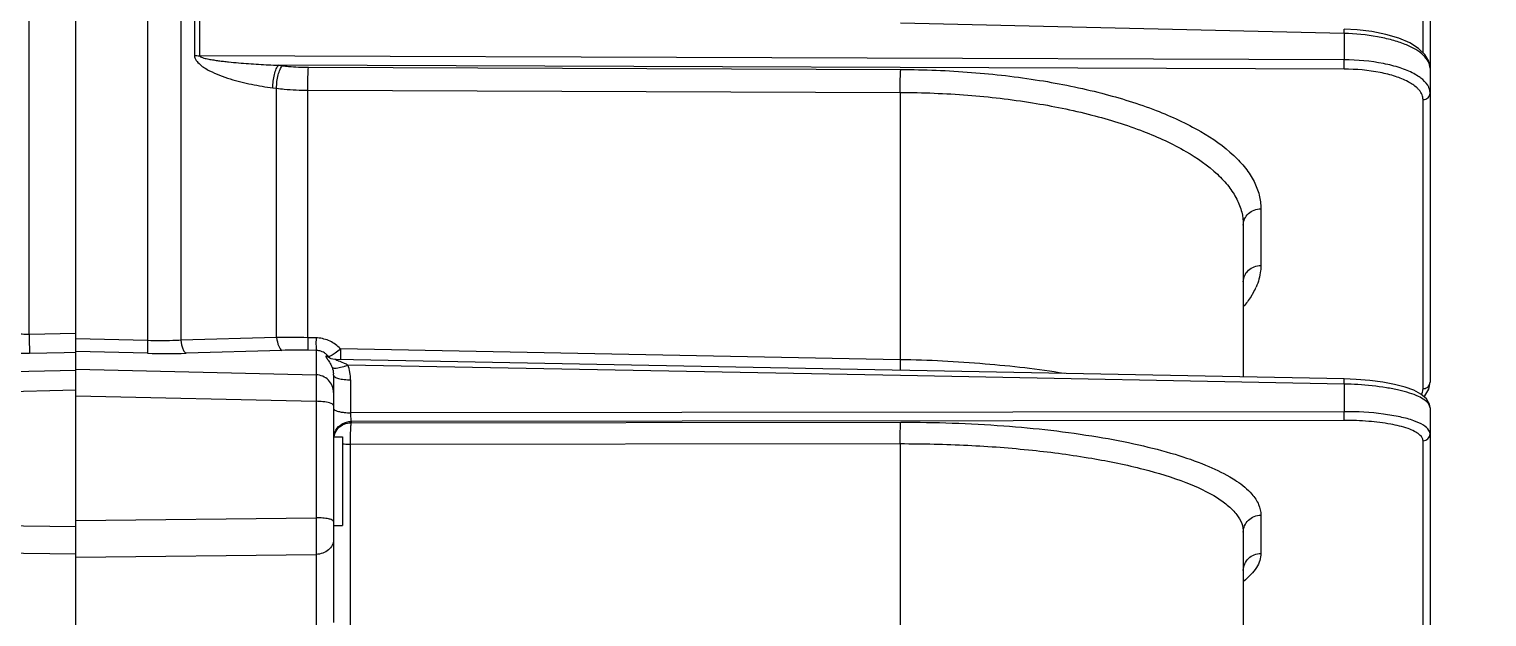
# Model space of a CAD drawing. Header units: millimetres. Extents: x -6 to 705, y -10 to 538.
# Drawn here: x 191.89 to 194.535, y 219.855 to 220.922 of the extents above; entities that cross this region are included whole.
import ezdxf

# ---------------------------------------------------------------- set-up
doc = ezdxf.new("R2010")
doc.units = ezdxf.units.MM
doc.layers.add('02___PRT_ALL_AXES', color=7, linetype='Continuous')

msp = doc.modelspace()

# ---------------------------------------------------------------- linework, layer by layer
at = {"color": 8, "linetype": 'Continuous', "lineweight": -3}
for p, q in [((191.8896, 220.3676), (191.8896, 223.5239)), ((191.9742, 220.3367), (191.9742, 223.5244)), ((192.1045, 223.5138), (192.1045, 220.3566)), ((192.1648, 223.5026), (192.1648, 220.3571)), ((194.4321, 221.4342), (194.4321, 220.8508)), ((194.4194, 220.8788), (194.4194, 221.3808)), ((192.1894, 220.9624), (192.1894, 220.8742)), ((192.1989, 220.9617), (192.1989, 220.8736)), ((194.2765, 220.9139), (193.4709, 220.9324)), ((194.2765, 220.9139), (194.2765, 220.866)), ((194.2765, 220.866), (192.1989, 220.8736)), ((192.3421, 220.8563), (192.3489, 220.8555)), ((194.2762, 220.8492), (192.3421, 220.8563)), ((192.3963, 220.8525), (193.4714, 220.8486)), ((194.4321, 220.8508), (194.4321, 220.2812)), ((192.3318, 220.8154), (192.3387, 220.8145)), ((192.3387, 220.3622), (192.3387, 220.8145)), ((192.3955, 220.3619), (192.3955, 220.8109)), ((192.3955, 220.8109), (193.4705, 220.807)), ((193.4705, 220.807), (193.4705, 220.322)), ((194.4194, 220.2693), (194.4194, 220.7939)), ((194.1251, 220.5959), (194.1251, 220.4931)), ((194.0932, 220.5661), (194.0932, 220.2906)), ((191.9742, 220.3696), (191.8896, 220.3676)), ((192.1045, 220.3566), (191.9742, 220.3598)), ((192.3387, 220.3622), (192.1648, 220.3571)), ((192.4102, 220.3615), (192.3955, 220.3619)), ((191.9532, 220.3347), (191.89, 220.3331)), ((191.9742, 220.3352), (191.9532, 220.3347)), ((191.9742, 219.8316), (191.9742, 220.3367)), ((192.1043, 220.3335), (191.9742, 220.3367)), ((192.3484, 220.3388), (192.1745, 220.3336)), ((192.4105, 220.3387), (192.3958, 220.339)), ((192.4105, 220.3387), (192.4105, 220.2946)), ((192.4374, 220.3291), (192.4346, 220.328)), ((193.4705, 220.322), (192.4547, 220.3414)), ((191.6988, 220.2967), (191.9742, 220.3031)), ((191.9742, 220.3047), (192.4105, 220.2946)), ((192.436, 220.3246), (192.436, 220.3246)), ((194.2763, 220.2871), (192.4468, 220.3221)), ((192.4546, 220.3082), (192.461, 220.3099)), ((192.4556, 220.3183), (192.4614, 220.3158)), ((193.471, 220.293), (192.4678, 220.3123)), ((192.4419, 220.2939), (192.4419, 219.8449)), ((192.4731, 220.2854), (192.4731, 220.2256)), ((194.2765, 220.2776), (193.471, 220.293)), ((194.2979, 220.2863), (194.2763, 220.2871)), ((194.2765, 220.2776), (194.2765, 220.2276)), ((194.4298, 220.2687), (194.4321, 220.2813)), ((191.6988, 220.2607), (191.9742, 220.2671)), ((191.9742, 220.2566), (192.4105, 220.2464)), ((192.4105, 220.2464), (192.4105, 220.0351)), ((194.2765, 220.2276), (192.4731, 220.2256)), ((194.4321, 220.2344), (194.4321, 219.8326)), ((194.2762, 220.2118), (192.4739, 220.2099)), ((192.4739, 220.2099), (192.4739, 220.2075)), ((192.4739, 220.2075), (193.4714, 220.2086)), ((192.4731, 220.1685), (193.4705, 220.1696)), ((192.4731, 219.8392), (192.4731, 220.1685)), ((193.4705, 220.1696), (193.4706, 219.6397)), ((194.4194, 219.8201), (194.4194, 220.1749)), ((194.1251, 220.04), (194.1251, 219.9704)), ((191.6988, 220.0225), (191.9742, 220.0192)), ((191.9742, 220.0299), (192.4105, 220.0351)), ((194.0932, 220.0088), (194.0932, 219.6304)), ((191.6988, 219.9729), (191.9742, 219.9696)), ((191.9742, 219.9636), (192.4105, 219.9687)), ((192.4105, 219.9687), (192.4105, 219.8031)), ((194.0932, 219.9393), (194.0932, 219.9398))]:
    msp.add_line(p, q, dxfattribs=at)
for points in [[(194.4321, 220.8508), (194.4297, 220.8635), (194.4227, 220.8756), (194.4111, 220.8868), (194.3952, 220.8967), (194.3753, 220.9053), (194.3521, 220.9122), (194.3264, 220.9174), (194.2997, 220.9205), (194.2763, 220.9218)], [(192.4468, 220.3221), (192.4446, 220.3222), (192.4409, 220.3228), (192.438, 220.3237), (192.4363, 220.3244), (192.436, 220.3246)], [(194.4321, 220.2351), (194.4312, 220.241), (194.4254, 220.2512), (194.4156, 220.2596), (194.4028, 220.2664), (194.3869, 220.2722), (194.3678, 220.2772), (194.3462, 220.2813), (194.3226, 220.2843), (194.2979, 220.2863)], [(194.4211, 220.2549), (194.4229, 220.2566), (194.4298, 220.2687)]]:
    msp.add_lwpolyline(points, dxfattribs=at)
at = {"color": 1}
msp.add_circle((211.1234, 217.2284), 28.8225, dxfattribs=at)
at = {"color": 8, "linetype": 'Continuous', "lineweight": -3}
for centre, radius, start, end in [((194.0058, 220.5027), 0.121, 330.3825, 336.1473), ((192.3541, 218.2896), 2.0727, 88.8554, 90.4273), ((192.1372, 221.6081), 1.275, 268.5198, 271.6784), ((192.3751, 219.4078), 0.9314, 88.7296, 91.6448), ((192.41, 220.3099), 0.0288, 76.1737, 88.9361), ((192.4177, 220.2798), 0.0505, 74.3923, 75.0058), ((192.4482, 220.3463), 0.0249, 225.4302, 240.5169), ((192.419, 220.2846), 0.0455, 72.4175, 74.4196), ((192.4526, 220.3453), 0.0263, 221.1175, 231.1109), ((192.4068, 220.2966), 0.0656, 43.0226, 46.1798), ((192.3942, 220.2907), 0.0483, 21.1875, 24.3903), ((192.4243, 220.4285), 0.1241, 287.2215, 290.5273), ((192.4031, 220.2856), 0.07, 11.0826, 22.4129), ((192.4014, 220.2939), 0.0405, 359.9996, 3.4421), ((192.4022, 220.2854), 0.0709, 0.0059, 11.0652), ((194.2653, 219.6681), 0.6096, 86.6428, 88.9532), ((192.4725, 220.1762), 0.0306, 160.2823, 168.7622)]:
    msp.add_arc(centre, radius, start, end, dxfattribs=at)
for points, knots in [([(194.2765, 220.9139), (194.2765, 220.9149), (194.2765, 220.9168), (194.2765, 220.9191), (194.2765, 220.9204), (194.2764, 220.9212), (194.2764, 220.9215), (194.2764, 220.9218), (194.2763, 220.9218)], [0, 0, 0, 0, 0.40581, 0.726191, 0.843565, 0.929333, 0.981756, 1, 1, 1, 1]), ([(194.4321, 220.8508), (194.4321, 220.8548), (194.4296, 220.8637), (194.42, 220.8753), (194.4053, 220.8858), (194.386, 220.8949), (194.3626, 220.9026), (194.3259, 220.9107), (194.2966, 220.9134), (194.2765, 220.9139)], [0, 0, 0, 0, 0.06821, 0.149063, 0.248811, 0.368953, 0.507886, 0.662408, 1, 1, 1, 1]), ([(192.1894, 220.8742), (192.1896, 220.8677), (192.1972, 220.8589), (192.2079, 220.8513), (192.2257, 220.8413), (192.254, 220.8309), (192.2927, 220.8212), (192.3188, 220.817), (192.3318, 220.8154)], [0, 0, 0, 0, 0.123305, 0.187615, 0.251581, 0.504104, 0.753348, 1, 1, 1, 1]), ([(192.1989, 220.8736), (192.1989, 220.8728), (192.2003, 220.8717), (192.203, 220.8705), (192.2067, 220.8693), (192.2111, 220.8683), (192.217, 220.867), (192.2245, 220.8658), (192.2335, 220.8645), (192.2425, 220.8634), (192.2546, 220.862), (192.2696, 220.8606), (192.2877, 220.8592), (192.3119, 220.8576), (192.33, 220.8568), (192.3421, 220.8563)], [0, 0, 0, 0, 0.015285, 0.030881, 0.062266, 0.093644, 0.125011, 0.187692, 0.250323, 0.312915, 0.375476, 0.500524, 0.625491, 0.75039, 1, 1, 1, 1]), ([(194.2762, 220.8492), (194.2764, 220.8515), (194.2765, 220.8572), (194.2765, 220.8627), (194.2765, 220.866)], [0, 0, 0, 0, 0.41407, 1, 1, 1, 1]), ([(194.4026, 220.8411), (194.3947, 220.8453), (194.3766, 220.8525), (194.3347, 220.863), (194.3003, 220.8659), (194.2765, 220.866)], [0, 0, 0, 0, 0.206818, 0.448879, 1, 1, 1, 1]), ([(192.3318, 220.8154), (192.3318, 220.8235), (192.3332, 220.8353), (192.3375, 220.8488), (192.3403, 220.8544), (192.3421, 220.8563)], [0, 0, 0, 0, 0.570172, 0.818724, 1, 1, 1, 1]), ([(192.3387, 220.8145), (192.3386, 220.8226), (192.34, 220.8344), (192.3443, 220.848), (192.3472, 220.8535), (192.3489, 220.8555)], [0, 0, 0, 0, 0.570166, 0.81872, 1, 1, 1, 1]), ([(192.3489, 220.8555), (192.3528, 220.855), (192.3685, 220.8533), (192.3843, 220.8526), (192.3963, 220.8525)], [0, 0, 0, 0, 0.244799, 1, 1, 1, 1]), ([(192.3955, 220.8109), (192.3954, 220.8191), (192.3956, 220.8329), (192.3958, 220.8468), (192.3963, 220.8525)], [0, 0, 0, 0, 0.586668, 1, 1, 1, 1]), ([(193.4706, 220.807), (193.4705, 220.8151), (193.4706, 220.829), (193.4708, 220.8429), (193.4714, 220.8486)], [0, 0, 0, 0, 0.586578, 1, 1, 1, 1]), ([(193.4714, 220.8486), (193.5143, 220.8485), (193.5986, 220.8451), (193.7207, 220.831), (193.8329, 220.8082), (193.9313, 220.7778), (194.0125, 220.7407), (194.0665, 220.7034), (194.0972, 220.6706), (194.1132, 220.6464), (194.1229, 220.6214), (194.1251, 220.6042), (194.1251, 220.5959)], [0, 0, 0, 0, 0.17253, 0.338614, 0.493158, 0.631885, 0.751561, 0.850757, 0.893126, 0.931374, 0.966529, 1, 1, 1, 1]), ([(194.3921, 220.8264), (194.3849, 220.8302), (194.3682, 220.8369), (194.3297, 220.8465), (194.298, 220.8492), (194.2762, 220.8492)], [0, 0, 0, 0, 0.206907, 0.448982, 1, 1, 1, 1]), ([(194.4153, 220.8331), (194.4144, 220.8338), (194.4103, 220.8367), (194.406, 220.8393), (194.4026, 220.8411)], [0, 0, 0, 0, 0.235484, 1, 1, 1, 1]), ([(194.4302, 220.8152), (194.4296, 220.8168), (194.426, 220.8238), (194.4201, 220.8294), (194.4153, 220.8331)], [0, 0, 0, 0, 0.221784, 1, 1, 1, 1]), ([(192.3387, 220.8145), (192.3433, 220.8139), (192.3622, 220.8119), (192.3812, 220.811), (192.3955, 220.8109)], [0, 0, 0, 0, 0.244806, 1, 1, 1, 1]), ([(193.4705, 220.807), (193.5114, 220.8068), (193.5917, 220.8037), (193.708, 220.7902), (193.8148, 220.7686), (193.9086, 220.7396), (193.9859, 220.7042), (194.0374, 220.6687), (194.0667, 220.6374), (194.0818, 220.6143), (194.0911, 220.5904), (194.0932, 220.5741), (194.0932, 220.5661)], [0, 0, 0, 0, 0.172485, 0.338526, 0.49303, 0.63173, 0.751395, 0.850607, 0.892996, 0.931276, 0.966477, 1, 1, 1, 1]), ([(194.4124, 220.811), (194.4112, 220.8124), (194.4053, 220.8186), (194.398, 220.8233), (194.3921, 220.8264)], [0, 0, 0, 0, 0.220193, 1, 1, 1, 1]), ([(194.4194, 220.7939), (194.4194, 220.7968), (194.418, 220.8031), (194.4145, 220.8085), (194.4124, 220.811)], [0, 0, 0, 0, 0.471059, 1, 1, 1, 1]), ([(194.4194, 220.7939), (194.4226, 220.7939), (194.4292, 220.7962), (194.4321, 220.8027), (194.4321, 220.8058)], [0, 0, 0, 0, 0.513915, 1, 1, 1, 1]), ([(194.4321, 220.8058), (194.4321, 220.8082), (194.4316, 220.8114), (194.4305, 220.8145), (194.4302, 220.8152)], [0, 0, 0, 0, 0.742117, 1, 1, 1, 1]), ([(194.0932, 220.5661), (194.0932, 220.57), (194.0949, 220.5779), (194.1044, 220.5911), (194.117, 220.5958), (194.1251, 220.5959)], [0, 0, 0, 0, 0.242705, 0.491353, 1, 1, 1, 1]), ([(194.0932, 220.4635), (194.0932, 220.4673), (194.095, 220.4752), (194.1045, 220.4883), (194.117, 220.493), (194.1251, 220.4931)], [0, 0, 0, 0, 0.242737, 0.491376, 1, 1, 1, 1]), ([(194.1251, 220.4931), (194.1251, 220.4898), (194.1244, 220.4763), (194.1206, 220.4631), (194.1165, 220.4538)], [0, 0, 0, 0, 0.243939, 1, 1, 1, 1]), ([(194.111, 220.4429), (194.1098, 220.4408), (194.1045, 220.4321), (194.0983, 220.424), (194.0932, 220.4181)], [0, 0, 0, 0, 0.239589, 1, 1, 1, 1]), ([(191.8896, 220.3676), (191.8853, 220.3674), (191.8713, 220.3678), (191.8566, 220.3724), (191.8494, 220.379)], [0, 0, 0, 0, 0.304781, 1, 1, 1, 1]), ([(191.8896, 220.3676), (191.8897, 220.3599), (191.8898, 220.3484), (191.8902, 220.3369), (191.89, 220.3331)], [0, 0, 0, 0, 0.666742, 1, 1, 1, 1]), ([(192.1045, 220.3566), (192.1044, 220.3514), (192.1043, 220.3438), (192.1041, 220.3361), (192.1043, 220.3335)], [0, 0, 0, 0, 0.66671, 1, 1, 1, 1]), ([(192.1648, 220.3571), (192.1599, 220.3569), (192.1398, 220.3561), (192.1197, 220.3561), (192.1045, 220.3566)], [0, 0, 0, 0, 0.242806, 1, 1, 1, 1]), ([(192.1648, 220.3571), (192.1654, 220.3518), (192.1669, 220.3445), (192.1708, 220.3367), (192.1733, 220.3342), (192.1745, 220.3336)], [0, 0, 0, 0, 0.61662, 0.84081, 1, 1, 1, 1]), ([(192.3387, 220.3622), (192.3393, 220.3569), (192.3408, 220.3496), (192.3447, 220.3419), (192.3471, 220.3394), (192.3484, 220.3388)], [0, 0, 0, 0, 0.616424, 0.840592, 1, 1, 1, 1]), ([(192.3955, 220.3619), (192.3954, 220.3568), (192.3954, 220.35), (192.3956, 220.3424), (192.3956, 220.3399), (192.3958, 220.339)], [0, 0, 0, 0, 0.666317, 0.884163, 1, 1, 1, 1]), ([(192.4102, 220.3615), (192.4102, 220.3565), (192.4101, 220.3497), (192.4103, 220.3421), (192.4104, 220.3395), (192.4105, 220.3387)], [0, 0, 0, 0, 0.666335, 0.884177, 1, 1, 1, 1]), ([(192.4522, 220.3439), (192.4467, 220.3492), (192.4335, 220.358), (192.418, 220.3614), (192.4102, 220.3615)], [0, 0, 0, 0, 0.498101, 1, 1, 1, 1]), ([(191.89, 220.3331), (191.8744, 220.3327), (191.8475, 220.3331), (191.8206, 220.3358), (191.8096, 220.3384)], [0, 0, 0, 0, 0.579268, 1, 1, 1, 1]), ([(192.4281, 220.3324), (192.4273, 220.333), (192.4239, 220.3354), (192.4199, 220.3371), (192.4169, 220.3378)], [0, 0, 0, 0, 0.245005, 1, 1, 1, 1]), ([(192.4307, 220.3286), (192.4302, 220.3287), (192.4294, 220.3289), (192.428, 220.3283), (192.4284, 220.3266), (192.4301, 220.3239), (192.434, 220.3187), (192.4368, 220.3138), (192.4382, 220.3107)], [0, 0, 0, 0, 0.069147, 0.112635, 0.164279, 0.254628, 0.553724, 1, 1, 1, 1]), ([(192.4346, 220.328), (192.4344, 220.328), (192.4338, 220.3279), (192.4332, 220.3278), (192.4328, 220.328)], [0, 0, 0, 0, 0.30348, 1, 1, 1, 1]), ([(192.4547, 220.3414), (192.4516, 220.3387), (192.4461, 220.3343), (192.4401, 220.3304), (192.4374, 220.3291)], [0, 0, 0, 0, 0.573066, 1, 1, 1, 1]), ([(192.4547, 220.3414), (192.4545, 220.3394), (192.4543, 220.3329), (192.4547, 220.3264), (192.4548, 220.3219)], [0, 0, 0, 0, 0.302979, 1, 1, 1, 1]), ([(192.4393, 220.3082), (192.4397, 220.3076), (192.4415, 220.3068), (192.4467, 220.3065), (192.4513, 220.3074), (192.4546, 220.3082)], [0, 0, 0, 0, 0.136029, 0.346585, 1, 1, 1, 1]), ([(192.4468, 220.3221), (192.4466, 220.3221), (192.4457, 220.3222), (192.4466, 220.3215), (192.4473, 220.3213), (192.4488, 220.3207), (192.4515, 220.3198), (192.454, 220.3189), (192.4556, 220.3183)], [0, 0, 0, 0, 0.07375, 0.120427, 0.205043, 0.306363, 0.528254, 1, 1, 1, 1]), ([(193.768, 220.297), (193.7204, 220.3046), (193.6214, 220.316), (193.5219, 220.321), (193.4705, 220.322)], [0, 0, 0, 0, 0.484127, 1, 1, 1, 1]), ([(193.4706, 220.322), (193.4706, 220.32), (193.4705, 220.3135), (193.4705, 220.307), (193.4707, 220.3024)], [0, 0, 0, 0, 0.303908, 1, 1, 1, 1]), ([(192.4105, 220.2946), (192.4106, 220.2927), (192.4107, 220.2873), (192.4108, 220.2713), (192.4106, 220.2571), (192.4105, 220.2464)], [0, 0, 0, 0, 0.115151, 0.333902, 1, 1, 1, 1]), ([(192.4419, 220.2627), (192.4419, 220.2707), (192.4352, 220.2874), (192.4186, 220.2943), (192.4105, 220.2946)], [0, 0, 0, 0, 0.498007, 1, 1, 1, 1]), ([(192.4419, 220.2939), (192.4419, 220.2926), (192.4441, 220.2906), (192.4474, 220.2891), (192.453, 220.2873), (192.4616, 220.2859), (192.4691, 220.2855), (192.4731, 220.2854)], [0, 0, 0, 0, 0.117823, 0.213258, 0.334343, 0.641286, 1, 1, 1, 1]), ([(194.2765, 220.2776), (194.2765, 220.2789), (194.2765, 220.2811), (194.2765, 220.2838), (194.2764, 220.2855), (194.2764, 220.2863), (194.2763, 220.2867), (194.2763, 220.2871), (194.2763, 220.2871)], [0, 0, 0, 0, 0.398803, 0.720345, 0.839658, 0.92738, 0.980967, 1, 1, 1, 1]), ([(194.4321, 220.2344), (194.4321, 220.2401), (194.4237, 220.2489), (194.4101, 220.256), (194.3941, 220.262), (194.3747, 220.2671), (194.3434, 220.2731), (194.3184, 220.2756), (194.301, 220.2767)], [0, 0, 0, 0, 0.119878, 0.213723, 0.332247, 0.473744, 0.634977, 1, 1, 1, 1]), ([(194.4194, 220.2693), (194.422, 220.2693), (194.4273, 220.2709), (194.4307, 220.2752), (194.4315, 220.2776)], [0, 0, 0, 0, 0.510725, 1, 1, 1, 1]), ([(194.4168, 220.2588), (194.4172, 220.2596), (194.4187, 220.263), (194.4194, 220.2666), (194.4194, 220.2693)], [0, 0, 0, 0, 0.261757, 1, 1, 1, 1]), ([(192.4263, 220.2453), (192.4251, 220.2455), (192.4198, 220.2461), (192.4146, 220.2464), (192.4105, 220.2464)], [0, 0, 0, 0, 0.235872, 1, 1, 1, 1]), ([(192.4419, 220.2386), (192.4419, 220.2393), (192.4406, 220.2411), (192.4353, 220.2437), (192.4302, 220.2447), (192.4263, 220.2453)], [0, 0, 0, 0, 0.127196, 0.332225, 1, 1, 1, 1]), ([(192.4419, 220.2336), (192.4419, 220.2329), (192.4432, 220.231), (192.4465, 220.2294), (192.4514, 220.2278), (192.4553, 220.2271), (192.4574, 220.2267)], [0, 0, 0, 0, 0.129996, 0.335264, 0.628747, 1, 1, 1, 1]), ([(192.4574, 220.2267), (192.4586, 220.2265), (192.4638, 220.2259), (192.4691, 220.2256), (192.4731, 220.2256)], [0, 0, 0, 0, 0.235693, 1, 1, 1, 1]), ([(192.4731, 220.2256), (192.473, 220.2223), (192.473, 220.2178), (192.4734, 220.2126), (192.4736, 220.2106), (192.4739, 220.2099)], [0, 0, 0, 0, 0.61908, 0.857925, 1, 1, 1, 1]), ([(194.2762, 220.2118), (194.2764, 220.2138), (194.2764, 220.2191), (194.2765, 220.2243), (194.2765, 220.2276)], [0, 0, 0, 0, 0.380395, 1, 1, 1, 1]), ([(194.4026, 220.2111), (194.3946, 220.214), (194.3763, 220.2188), (194.3343, 220.2258), (194.3002, 220.2276), (194.2765, 220.2276)], [0, 0, 0, 0, 0.20101, 0.442266, 1, 1, 1, 1]), ([(192.4437, 220.1865), (192.4452, 220.1906), (192.45, 220.1983), (192.4575, 220.2033), (192.4615, 220.205)], [0, 0, 0, 0, 0.496468, 1, 1, 1, 1]), ([(192.4462, 220.1942), (192.449, 220.1989), (192.4572, 220.2069), (192.4683, 220.2098), (192.4739, 220.2099)], [0, 0, 0, 0, 0.496296, 1, 1, 1, 1]), ([(192.4731, 220.1685), (192.4727, 220.1726), (192.473, 220.1807), (192.4731, 220.1918), (192.4733, 220.2), (192.4739, 220.2049), (192.474, 220.2067), (192.4739, 220.2075)], [0, 0, 0, 0, 0.318441, 0.620187, 0.858996, 0.943753, 1, 1, 1, 1]), ([(193.4706, 220.1695), (193.4705, 220.1776), (193.4705, 220.1888), (193.4709, 220.2018), (193.4711, 220.2067), (193.4714, 220.2086)], [0, 0, 0, 0, 0.62014, 0.858955, 1, 1, 1, 1]), ([(193.4714, 220.2086), (193.5337, 220.2086), (193.6534, 220.2046), (193.7977, 220.1885), (193.9011, 220.1687), (193.9666, 220.1519), (194.0221, 220.1329), (194.0547, 220.1176), (194.0688, 220.1094)], [0, 0, 0, 0, 0.306513, 0.587576, 0.712294, 0.823576, 0.919804, 1, 1, 1, 1]), ([(194.4124, 220.1865), (194.4098, 220.1886), (194.4032, 220.1925), (194.3861, 220.1995), (194.3582, 220.206), (194.3194, 220.2108), (194.291, 220.2119), (194.2762, 220.2118)], [0, 0, 0, 0, 0.07198, 0.162297, 0.39461, 0.681782, 1, 1, 1, 1]), ([(194.4302, 220.1937), (194.4279, 220.1976), (194.4189, 220.2047), (194.4088, 220.2089), (194.4026, 220.2111)], [0, 0, 0, 0, 0.40736, 1, 1, 1, 1]), ([(192.4574, 220.1696), (192.4586, 220.1694), (192.4638, 220.1688), (192.4691, 220.1685), (192.4731, 220.1685)], [0, 0, 0, 0, 0.235613, 1, 1, 1, 1]), ([(193.4705, 220.1696), (193.5114, 220.1696), (193.5915, 220.1678), (193.7075, 220.1591), (193.8141, 220.1449), (193.9075, 220.1258), (193.9842, 220.1025), (194.036, 220.0789), (194.066, 220.0575), (194.0813, 220.042), (194.0909, 220.0258), (194.0932, 220.0142), (194.0932, 220.0088)], [0, 0, 0, 0, 0.18294, 0.35843, 0.520474, 0.663858, 0.78429, 0.879076, 0.916816, 0.948652, 0.975711, 1, 1, 1, 1]), ([(194.4194, 220.1749), (194.4194, 220.1759), (194.4186, 220.1805), (194.4152, 220.1842), (194.4124, 220.1865)], [0, 0, 0, 0, 0.21555, 1, 1, 1, 1]), ([(194.4194, 220.1749), (194.4226, 220.1749), (194.4293, 220.1775), (194.4321, 220.1842), (194.4321, 220.1874)], [0, 0, 0, 0, 0.506097, 1, 1, 1, 1]), ([(194.4321, 220.1874), (194.4321, 220.1879), (194.432, 220.1902), (194.4311, 220.1923), (194.4302, 220.1937)], [0, 0, 0, 0, 0.23928, 1, 1, 1, 1]), ([(194.0688, 220.1094), (194.073, 220.107), (194.0874, 220.098), (194.1009, 220.0871), (194.1089, 220.0779)], [0, 0, 0, 0, 0.282292, 1, 1, 1, 1]), ([(194.1089, 220.0779), (194.1138, 220.0722), (194.1219, 220.0605), (194.1251, 220.0465), (194.1251, 220.04)], [0, 0, 0, 0, 0.533911, 1, 1, 1, 1]), ([(194.0932, 220.0088), (194.0932, 220.0128), (194.0949, 220.021), (194.102, 220.0314), (194.1126, 220.0382), (194.1209, 220.0399), (194.1251, 220.04)], [0, 0, 0, 0, 0.245763, 0.494356, 0.74627, 1, 1, 1, 1]), ([(192.4105, 220.0351), (192.4106, 220.0288), (192.4107, 220.0067), (192.4108, 219.9846), (192.4105, 219.9687)], [0, 0, 0, 0, 0.284224, 1, 1, 1, 1]), ([(192.4419, 220.0285), (192.4419, 220.0297), (192.4382, 220.032), (192.4319, 220.0334), (192.422, 220.0348), (192.4146, 220.0351), (192.4105, 220.0351)], [0, 0, 0, 0, 0.104197, 0.319712, 0.632755, 1, 1, 1, 1]), ([(192.4419, 219.9954), (192.4419, 219.9919), (192.4402, 219.9848), (192.433, 219.976), (192.4226, 219.9703), (192.4146, 219.9688), (192.4105, 219.9687)], [0, 0, 0, 0, 0.22768, 0.469117, 0.728642, 1, 1, 1, 1]), ([(194.0932, 219.9398), (194.0933, 219.9437), (194.095, 219.9518), (194.1022, 219.962), (194.1127, 219.9687), (194.121, 219.9704), (194.1251, 219.9704)], [0, 0, 0, 0, 0.24587, 0.494445, 0.746348, 1, 1, 1, 1]), ([(194.1251, 219.9704), (194.1251, 219.9661), (194.1236, 219.957), (194.1172, 219.944), (194.1069, 219.9312), (194.0982, 219.9235), (194.0933, 219.9197)], [0, 0, 0, 0, 0.209939, 0.438455, 0.698928, 1, 1, 1, 1])]:
    msp.add_open_spline(points, degree=3, knots=knots, dxfattribs=at)
for points in [[(192.1894, 220.8742), (192.1926, 220.8738), (192.1958, 220.8736), (192.1989, 220.8736)], [(192.4328, 220.328), (192.4314, 220.3296), (192.4298, 220.3311), (192.4281, 220.3324)], [(192.4393, 220.3082), (192.4408, 220.3044), (192.4416, 220.3004), (192.4419, 220.2963)], [(192.4614, 220.3158), (192.4636, 220.3148), (192.4658, 220.3136), (192.4678, 220.3123)], [(194.4315, 220.2776), (194.4319, 220.2788), (194.4321, 220.28), (194.4321, 220.2812)], [(192.4615, 220.205), (192.4654, 220.2065), (192.4697, 220.2074), (192.4739, 220.2075)], [(192.4425, 220.1843), (192.4431, 220.1878), (192.4444, 220.1912), (192.4462, 220.1942)]]:
    msp.add_open_spline(points, degree=3, dxfattribs=at)
at = {"layer": '02___PRT_ALL_AXES', "color": 8, "linetype": 'Continuous', "lineweight": -3}
for p, q in [((192.4419, 220.1822), (192.4581, 220.1822)), ((192.4581, 220.1822), (192.4581, 220.0209)), ((192.4419, 220.0209), (192.4581, 220.0209))]:
    msp.add_line(p, q, dxfattribs=at)

doc.saveas('drawing.dxf')
